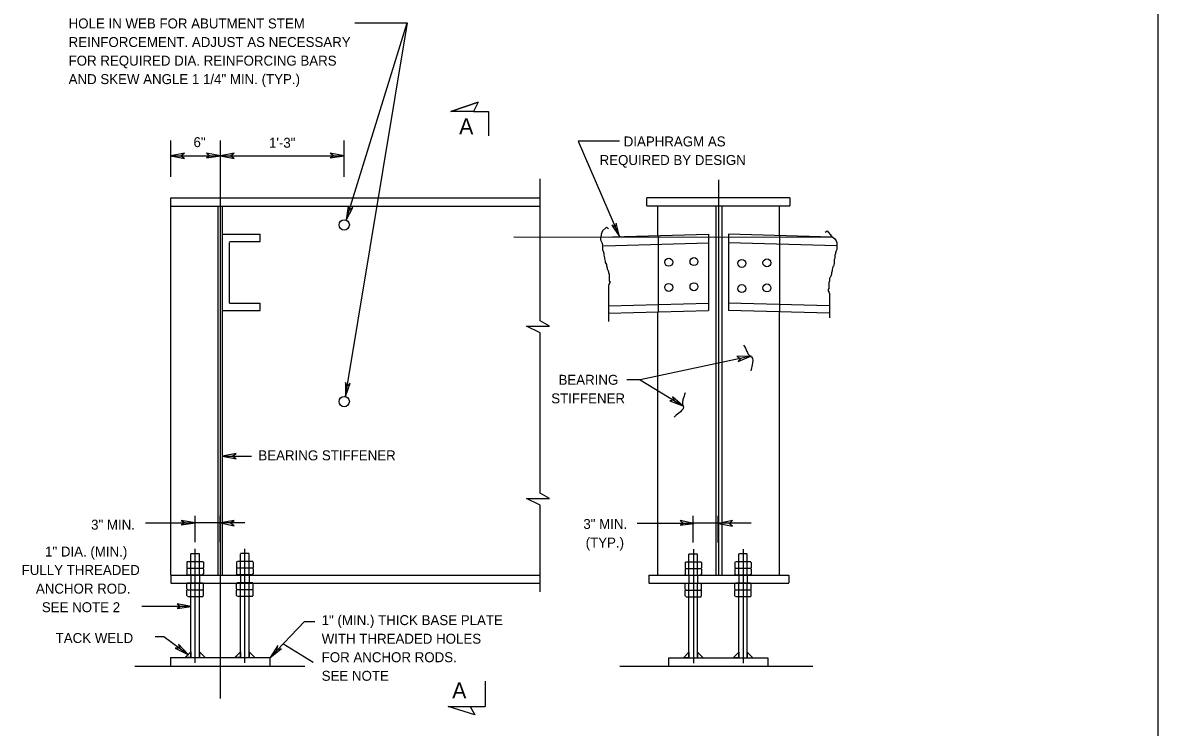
# Model space of a CAD drawing. Extents: x 499999.87 to 500002.82, y 499999.96 to 500001.79.
# Drawn here: x 500001.658 to 500002.783, y 500000.483 to 500001.181 of the extents above; entities that cross this region are included whole.
import ezdxf

# ---------------------------------------------------------------- set-up
doc = ezdxf.new("R2010")
doc.units = 0
for name, color, linetype in [('1', 7, 'Continuous'), ('2', 7, 'Continuous'), ('40', 7, 'Continuous'), ('51', 7, 'Continuous'), ('53', 7, 'Continuous'), ('54', 7, 'Continuous')]:
    doc.layers.add(name, color=color, linetype=linetype)

msp = doc.modelspace()

# ---------------------------------------------------------------- linework, layer by layer
at = {"layer": '1'}
for p, q in [((500002.7831, 500000), (500002.7831, 500001.75)), ((500002.7831, 500000), (500002.7831, 500001.75)), ((500001.856, 500000.9711), (500001.8934, 500000.9711)), ((500001.8632, 500000.9639), (500001.8934, 500000.9639)), ((500001.8632, 500000.9029), (500001.8632, 500000.9629)), ((500001.8934, 500000.9639), (500001.8934, 500000.9711)), ((500001.856, 500000.8957), (500001.8934, 500000.8957)), ((500001.8632, 500000.9029), (500001.8934, 500000.9029)), ((500001.8632, 500000.9029), (500001.8934, 500000.9029)), ((500001.8934, 500000.8957), (500001.8934, 500000.9029))]:
    msp.add_line(p, q, dxfattribs=at)
for points in [[(500001.8048, 500001.0489), (500001.8186, 500001.0463), (500001.8146, 500001.0489), (500001.8186, 500001.0515)], [(500001.854, 500001.0489), (500001.8402, 500001.0515), (500001.8435, 500001.0489), (500001.8402, 500001.0469)], [(500001.854, 500001.0489), (500001.8678, 500001.0463), (500001.8638, 500001.0489), (500001.8678, 500001.0515)], [(500001.9767, 500001.0489), (500001.9629, 500001.0515), (500001.9669, 500001.0489), (500001.9629, 500001.0469)], [(500001.9787, 500000.9852), (500001.9852, 500000.9977), (500001.982, 500000.9951), (500001.9806, 500000.999)], [(500002.2493, 500000.9688), (500002.2461, 500000.9823), (500002.2451, 500000.9783), (500002.2418, 500000.9803)], [(500002.3796, 500000.8504), (500002.3658, 500000.8501), (500002.3694, 500000.8481), (500002.3668, 500000.8451)], [(500001.978, 500000.8107), (500001.9826, 500000.8238), (500001.9793, 500000.8205), (500001.978, 500000.8245)], [(500002.312, 500000.8012), (500002.3018, 500000.8104), (500002.3031, 500000.8068), (500002.2992, 500000.8064)], [(500001.856, 500000.7516), (500001.8698, 500000.749), (500001.8658, 500000.7516), (500001.8698, 500000.7543)], [(500001.8291, 500000.6854), (500001.8153, 500000.688), (500001.8192, 500000.6854), (500001.8153, 500000.6834)], [(500001.854, 500000.6854), (500001.8678, 500000.6827), (500001.8638, 500000.6854), (500001.8678, 500000.688)], [(500002.3232, 500000.685), (500002.3094, 500000.6877), (500002.3127, 500000.685), (500002.3094, 500000.6831)], [(500002.3474, 500000.685), (500002.3612, 500000.6824), (500002.3579, 500000.685), (500002.3612, 500000.6877)], [(500001.8251, 500000.6027), (500001.8114, 500000.6053), (500001.8146, 500000.6027), (500001.8114, 500000.6007)], [(500001.8225, 500000.5548), (500001.8127, 500000.5653), (500001.814, 500000.5614), (500001.8094, 500000.5614)], [(500001.9032, 500000.5522), (500001.9144, 500000.5607), (500001.9098, 500000.5594), (500001.9111, 500000.564)]]:
    msp.add_lwpolyline(points, close=True, dxfattribs=at)
at = {"layer": '2'}
msp.add_line((500002.1448, 500000.9685), (500002.46, 500000.9682), dxfattribs=at)
for centre in [(500001.9767, 500000.9804), (500001.9767, 500000.8055)]:
    msp.add_circle(centre, 0.00513, dxfattribs=at)
at = {"layer": '40'}
for p, q in [((500002.039, 500001.1805), (500001.9778, 500000.8105)), ((500001.9785, 500000.9852), (500002.039, 500001.1805)), ((500001.9873, 500001.1805), (500002.039, 500001.1805)), ((500001.8048, 500001.0279), (500001.8048, 500001.064)), ((500001.854, 500000.6342), (500001.854, 500001.064)), ((500001.9767, 500001.0279), (500001.9767, 500001.064)), ((500001.8048, 500001.0489), (500001.854, 500001.0489)), ((500001.854, 500001.0489), (500001.9767, 500001.0489)), ((500002.1709, 500000.8855), (500002.1709, 500001.0259)), ((500002.3474, 500001.0249), (500002.3474, 500000.6339)), ((500001.8048, 500000.6342), (500001.8048, 500001.0072)), ((500001.8048, 500001.0072), (500002.1709, 500001.0072)), ((500002.2766, 500000.9993), (500002.2766, 500001.0072)), ((500002.4183, 500001.0072), (500002.2766, 500001.0072)), ((500002.4183, 500001.0072), (500002.4183, 500000.9993)), ((500001.8048, 500000.999), (500002.1709, 500000.999)), ((500001.852, 500000.6342), (500001.852, 500000.999)), ((500001.856, 500000.6342), (500001.856, 500000.999)), ((500002.4183, 500000.999), (500002.2766, 500000.999)), ((500002.2871, 500000.9991), (500002.2871, 500000.9698)), ((500002.3448, 500000.999), (500002.3448, 500000.6339)), ((500002.3507, 500000.999), (500002.3507, 500000.6339)), ((500002.4075, 500000.9991), (500002.4075, 500000.9698)), ((500002.2306, 500000.9682), (500002.3376, 500000.9711)), ((500002.2339, 500000.9596), (500002.3376, 500000.9626)), ((500002.2877, 500000.9698), (500002.2877, 500000.8944)), ((500002.3376, 500000.9711), (500002.3376, 500000.8957)), ((500002.3573, 500000.9711), (500002.3573, 500000.8957)), ((500002.46, 500000.9682), (500002.3573, 500000.9711)), ((500002.4646, 500000.9596), (500002.3573, 500000.9626)), ((500002.4078, 500000.9698), (500002.4078, 500000.8944)), ((500002.2385, 500000.9003), (500002.3376, 500000.9029)), ((500002.2385, 500000.893), (500002.3376, 500000.8957)), ((500002.2871, 500000.8943), (500002.2871, 500000.6339)), ((500002.4573, 500000.9003), (500002.3573, 500000.9029)), ((500002.4573, 500000.893), (500002.3573, 500000.8957)), ((500002.4075, 500000.8943), (500002.4075, 500000.6339)), ((500002.1709, 500000.7149), (500002.1709, 500000.8737)), ((500001.856, 500000.7516), (500001.8848, 500000.7516)), ((500002.1709, 500000.6171), (500002.1709, 500000.7031)), ((500001.8291, 500000.6663), (500001.8291, 500000.6926)), ((500001.8537, 500000.6663), (500001.8537, 500000.6926)), ((500002.3225, 500000.666), (500002.3225, 500000.6923)), ((500002.3471, 500000.666), (500002.3471, 500000.6923)), ((500001.8291, 500000.6853), (500001.7799, 500000.6853)), ((500001.8537, 500000.6854), (500001.8291, 500000.6854)), ((500001.8783, 500000.6854), (500001.8537, 500000.6854)), ((500002.3225, 500000.685), (500002.2669, 500000.685)), ((500002.3471, 500000.6851), (500002.3225, 500000.6851)), ((500002.3798, 500000.6851), (500002.3471, 500000.6851)), ((500001.8291, 500000.5469), (500001.8291, 500000.6598)), ((500001.8783, 500000.5469), (500001.8783, 500000.6598)), ((500002.3232, 500000.5466), (500002.3232, 500000.6594)), ((500002.3724, 500000.5466), (500002.3724, 500000.6594)), ((500001.8209, 500000.6467), (500001.8215, 500000.6474)), ((500001.8219, 500000.6473), (500001.8369, 500000.6473)), ((500001.8248, 500000.6552), (500001.8334, 500000.6552)), ((500001.8248, 500000.6342), (500001.8248, 500000.6549)), ((500001.8334, 500000.6342), (500001.8334, 500000.6549)), ((500001.8373, 500000.6467), (500001.8366, 500000.6474)), ((500001.8701, 500000.6467), (500001.8708, 500000.6474)), ((500001.8862, 500000.6473), (500001.8711, 500000.6473)), ((500001.8826, 500000.6552), (500001.874, 500000.6552)), ((500001.874, 500000.6342), (500001.874, 500000.6549)), ((500001.8826, 500000.6342), (500001.8826, 500000.6549)), ((500001.8865, 500000.6467), (500001.8858, 500000.6474)), ((500002.3143, 500000.6464), (500002.315, 500000.647)), ((500002.3153, 500000.647), (500002.3304, 500000.647)), ((500002.3182, 500000.6549), (500002.3268, 500000.6549)), ((500002.3182, 500000.6339), (500002.3182, 500000.6546)), ((500002.3268, 500000.6339), (500002.3268, 500000.6546)), ((500002.3307, 500000.6464), (500002.3301, 500000.647)), ((500002.3635, 500000.6464), (500002.3642, 500000.647)), ((500002.3796, 500000.647), (500002.3645, 500000.647)), ((500002.376, 500000.6549), (500002.3675, 500000.6549)), ((500002.3675, 500000.6339), (500002.3675, 500000.6546)), ((500002.376, 500000.6339), (500002.376, 500000.6546)), ((500002.3799, 500000.6464), (500002.3793, 500000.647)), ((500001.8209, 500000.6467), (500001.8209, 500000.6414)), ((500001.8209, 500000.6414), (500001.8215, 500000.6408)), ((500001.8209, 500000.6401), (500001.8215, 500000.6408)), ((500001.8209, 500000.6401), (500001.8209, 500000.6349)), ((500001.8219, 500000.6407), (500001.8369, 500000.6407)), ((500001.8366, 500000.6408), (500001.8373, 500000.6414)), ((500001.8373, 500000.6401), (500001.8366, 500000.6408)), ((500001.8373, 500000.6467), (500001.8373, 500000.6414)), ((500001.8373, 500000.6401), (500001.8373, 500000.6349)), ((500001.8701, 500000.6467), (500001.8701, 500000.6414)), ((500001.8708, 500000.6408), (500001.8701, 500000.6414)), ((500001.8701, 500000.6401), (500001.8708, 500000.6408)), ((500001.8701, 500000.6401), (500001.8701, 500000.6349)), ((500001.8862, 500000.6407), (500001.8711, 500000.6407)), ((500001.8865, 500000.6414), (500001.8858, 500000.6408)), ((500001.8865, 500000.6401), (500001.8858, 500000.6408)), ((500001.8865, 500000.6467), (500001.8865, 500000.6414)), ((500001.8865, 500000.6401), (500001.8865, 500000.6349)), ((500002.3143, 500000.6464), (500002.3143, 500000.6411)), ((500002.3143, 500000.6411), (500002.315, 500000.6405)), ((500002.3143, 500000.6398), (500002.315, 500000.6405)), ((500002.3143, 500000.6398), (500002.3143, 500000.6346)), ((500002.3153, 500000.6404), (500002.3304, 500000.6404)), ((500002.3301, 500000.6405), (500002.3307, 500000.6411)), ((500002.3307, 500000.6398), (500002.3301, 500000.6405)), ((500002.3307, 500000.6464), (500002.3307, 500000.6411)), ((500002.3307, 500000.6398), (500002.3307, 500000.6346)), ((500002.3635, 500000.6464), (500002.3635, 500000.6411)), ((500002.3642, 500000.6405), (500002.3635, 500000.6411)), ((500002.3635, 500000.6398), (500002.3642, 500000.6405)), ((500002.3635, 500000.6398), (500002.3635, 500000.6346)), ((500002.3796, 500000.6404), (500002.3645, 500000.6404)), ((500002.3799, 500000.6411), (500002.3793, 500000.6405)), ((500002.3799, 500000.6398), (500002.3793, 500000.6405)), ((500002.3799, 500000.6464), (500002.3799, 500000.6411)), ((500002.3799, 500000.6398), (500002.3799, 500000.6346)), ((500001.8048, 500000.6342), (500001.8048, 500000.6263)), ((500001.8048, 500000.6339), (500002.1709, 500000.6339)), ((500001.8048, 500000.6257), (500002.1709, 500000.6257)), ((500001.8215, 500000.6342), (500001.8209, 500000.6349)), ((500001.8215, 500000.626), (500001.8209, 500000.6254)), ((500001.8209, 500000.6201), (500001.8209, 500000.6254)), ((500001.8215, 500000.6342), (500001.8366, 500000.6342)), ((500001.8215, 500000.626), (500001.8366, 500000.626)), ((500001.8248, 500000.6342), (500001.8248, 500000.6264)), ((500001.8248, 500000.5522), (500001.8248, 500000.6264)), ((500001.8334, 500000.6342), (500001.8334, 500000.6264)), ((500001.8334, 500000.5522), (500001.8334, 500000.6264)), ((500001.8366, 500000.6342), (500001.8373, 500000.6349)), ((500001.8366, 500000.626), (500001.8373, 500000.6254)), ((500001.8373, 500000.6201), (500001.8373, 500000.6254)), ((500001.854, 500000.5115), (500001.854, 500000.6342)), ((500001.8708, 500000.6342), (500001.8701, 500000.6349)), ((500001.8708, 500000.626), (500001.8701, 500000.6254)), ((500001.8701, 500000.6201), (500001.8701, 500000.6254)), ((500001.8858, 500000.6342), (500001.8708, 500000.6342)), ((500001.8858, 500000.626), (500001.8708, 500000.626)), ((500001.874, 500000.6342), (500001.874, 500000.6264)), ((500001.874, 500000.5522), (500001.874, 500000.6264)), ((500001.8826, 500000.6342), (500001.8826, 500000.6264)), ((500001.8826, 500000.5522), (500001.8826, 500000.6264)), ((500001.8858, 500000.6342), (500001.8865, 500000.6349)), ((500001.8858, 500000.626), (500001.8865, 500000.6254)), ((500001.8865, 500000.6201), (500001.8865, 500000.6254)), ((500002.2785, 500000.6339), (500002.2785, 500000.626)), ((500002.2785, 500000.6339), (500002.417, 500000.6339)), ((500002.2785, 500000.6257), (500002.417, 500000.6257)), ((500002.315, 500000.6339), (500002.3143, 500000.6346)), ((500002.315, 500000.6257), (500002.3143, 500000.625)), ((500002.3143, 500000.6198), (500002.3143, 500000.625)), ((500002.315, 500000.6339), (500002.3301, 500000.6339)), ((500002.315, 500000.6257), (500002.3301, 500000.6257)), ((500002.3182, 500000.6339), (500002.3182, 500000.626)), ((500002.3182, 500000.5519), (500002.3182, 500000.626)), ((500002.3268, 500000.6339), (500002.3268, 500000.626)), ((500002.3268, 500000.5519), (500002.3268, 500000.626)), ((500002.3301, 500000.6339), (500002.3307, 500000.6346)), ((500002.3301, 500000.6257), (500002.3307, 500000.625)), ((500002.3307, 500000.6198), (500002.3307, 500000.625)), ((500002.3642, 500000.6339), (500002.3635, 500000.6346)), ((500002.3642, 500000.6257), (500002.3635, 500000.625)), ((500002.3635, 500000.6198), (500002.3635, 500000.625)), ((500002.3793, 500000.6339), (500002.3642, 500000.6339)), ((500002.3793, 500000.6257), (500002.3642, 500000.6257)), ((500002.3675, 500000.6339), (500002.3675, 500000.626)), ((500002.3675, 500000.5519), (500002.3675, 500000.626)), ((500002.376, 500000.6339), (500002.376, 500000.626)), ((500002.376, 500000.5519), (500002.376, 500000.626)), ((500002.3793, 500000.6339), (500002.3799, 500000.6346)), ((500002.3793, 500000.6257), (500002.3799, 500000.625)), ((500002.3799, 500000.6198), (500002.3799, 500000.625)), ((500002.417, 500000.6339), (500002.417, 500000.626)), ((500001.8209, 500000.6201), (500001.8215, 500000.6195)), ((500001.8209, 500000.6188), (500001.8215, 500000.6195)), ((500001.8209, 500000.6136), (500001.8209, 500000.6188)), ((500001.8209, 500000.6136), (500001.8215, 500000.6129)), ((500001.8219, 500000.6191), (500001.8369, 500000.6191)), ((500001.8373, 500000.6201), (500001.8366, 500000.6195)), ((500001.8366, 500000.6195), (500001.8373, 500000.6188)), ((500001.8373, 500000.6136), (500001.8366, 500000.6129)), ((500001.8373, 500000.6136), (500001.8373, 500000.6188)), ((500001.8701, 500000.6201), (500001.8708, 500000.6195)), ((500001.8708, 500000.6195), (500001.8701, 500000.6188)), ((500001.8701, 500000.6136), (500001.8701, 500000.6188)), ((500001.8701, 500000.6136), (500001.8708, 500000.6129)), ((500001.8862, 500000.6191), (500001.8711, 500000.6191)), ((500001.8865, 500000.6201), (500001.8858, 500000.6195)), ((500001.8865, 500000.6188), (500001.8858, 500000.6195)), ((500001.8865, 500000.6136), (500001.8858, 500000.6129)), ((500001.8865, 500000.6136), (500001.8865, 500000.6188)), ((500002.3143, 500000.6198), (500002.315, 500000.6191)), ((500002.3143, 500000.6185), (500002.315, 500000.6191)), ((500002.3143, 500000.6132), (500002.3143, 500000.6185)), ((500002.3143, 500000.6132), (500002.315, 500000.6126)), ((500002.3153, 500000.6188), (500002.3304, 500000.6188)), ((500002.3307, 500000.6198), (500002.3301, 500000.6191)), ((500002.3301, 500000.6191), (500002.3307, 500000.6185)), ((500002.3307, 500000.6132), (500002.3301, 500000.6126)), ((500002.3307, 500000.6132), (500002.3307, 500000.6185)), ((500002.3635, 500000.6198), (500002.3642, 500000.6191)), ((500002.3642, 500000.6191), (500002.3635, 500000.6185)), ((500002.3635, 500000.6132), (500002.3635, 500000.6185)), ((500002.3635, 500000.6132), (500002.3642, 500000.6126)), ((500002.3796, 500000.6188), (500002.3645, 500000.6188)), ((500002.3799, 500000.6198), (500002.3793, 500000.6191)), ((500002.3799, 500000.6185), (500002.3793, 500000.6191)), ((500002.3799, 500000.6132), (500002.3793, 500000.6126)), ((500002.3799, 500000.6132), (500002.3799, 500000.6185)), ((500001.8248, 500000.6026), (500001.7763, 500000.6026)), ((500001.8219, 500000.6125), (500001.8369, 500000.6125)), ((500001.8862, 500000.6125), (500001.8711, 500000.6125)), ((500002.3153, 500000.6122), (500002.3304, 500000.6122)), ((500002.3796, 500000.6122), (500002.3645, 500000.6122)), ((500001.9032, 500000.5522), (500001.9373, 500000.5879)), ((500001.9374, 500000.5879), (500001.9476, 500000.5879)), ((500001.7979, 500000.5727), (500001.7895, 500000.5727)), ((500001.822, 500000.555), (500001.7979, 500000.5727)), ((500001.916, 500000.566), (500001.9459, 500000.5476)), ((500001.8045, 500000.5522), (500001.8045, 500000.544)), ((500001.8045, 500000.5522), (500001.8537, 500000.5522)), ((500001.8537, 500000.5522), (500001.9029, 500000.5522)), ((500001.9029, 500000.5522), (500001.9029, 500000.5437)), ((500002.2979, 500000.5519), (500002.2979, 500000.5437)), ((500002.2979, 500000.5519), (500002.3471, 500000.5519)), ((500002.3471, 500000.5519), (500002.3963, 500000.5519)), ((500002.3963, 500000.5519), (500002.3963, 500000.5437)), ((500001.7694, 500000.5437), (500001.9378, 500000.5437)), ((500001.8048, 500000.5436), (500001.9032, 500000.5436)), ((500002.2499, 500000.5437), (500002.4409, 500000.5437)), ((500002.2982, 500000.5436), (500002.3967, 500000.5436))]:
    msp.add_line(p, q, dxfattribs=at)
for points in [[(500002.2385, 500000.9767), (500002.2365, 500000.978), (500002.2359, 500000.9774), (500002.2326, 500000.9747), (500002.232, 500000.9728), (500002.2313, 500000.9708), (500002.2313, 500000.9695), (500002.2306, 500000.9682), (500002.2306, 500000.9669), (500002.2306, 500000.9656), (500002.2313, 500000.9642), (500002.232, 500000.9629), (500002.2326, 500000.961), (500002.2326, 500000.9596), (500002.2326, 500000.959), (500002.2326, 500000.957), (500002.2326, 500000.9557), (500002.2333, 500000.9544), (500002.2339, 500000.9524), (500002.2339, 500000.9505), (500002.2346, 500000.9478), (500002.2346, 500000.9472), (500002.2352, 500000.9446), (500002.2352, 500000.9432), (500002.2365, 500000.9413), (500002.2365, 500000.94), (500002.2372, 500000.938), (500002.2372, 500000.9367), (500002.2379, 500000.936), (500002.2385, 500000.9341), (500002.2385, 500000.9327), (500002.2392, 500000.9321), (500002.2392, 500000.9301), (500002.2392, 500000.9288), (500002.2392, 500000.9268), (500002.2392, 500000.9262), (500002.2392, 500000.9249), (500002.2398, 500000.9249), (500002.2398, 500000.9242), (500002.2398, 500000.9236), (500002.2398, 500000.9229), (500002.2392, 500000.9229), (500002.2392, 500000.9222), (500002.2392, 500000.9216), (500002.2385, 500000.9209), (500002.2385, 500000.9209), (500002.2385, 500000.9203), (500002.2385, 500000.9183), (500002.2385, 500000.9183), (500002.2385, 500000.8848)], [(500002.4531, 500000.9731), (500002.4551, 500000.9744), (500002.4593, 500000.9692), (500002.4626, 500000.9665), (500002.4639, 500000.9646), (500002.4646, 500000.9626), (500002.4646, 500000.9613), (500002.4646, 500000.96), (500002.4646, 500000.9587), (500002.4646, 500000.9573), (500002.4646, 500000.956), (500002.4639, 500000.9547), (500002.4633, 500000.9528), (500002.4633, 500000.9514), (500002.4626, 500000.9508), (500002.4626, 500000.9488), (500002.4626, 500000.9475), (500002.4619, 500000.9462), (500002.4619, 500000.9442), (500002.4619, 500000.9423), (500002.4613, 500000.9396), (500002.4606, 500000.939), (500002.46, 500000.9364), (500002.46, 500000.935), (500002.4593, 500000.9331), (500002.4593, 500000.9318), (500002.4587, 500000.9298), (500002.458, 500000.9285), (500002.4573, 500000.9278), (500002.4573, 500000.9259), (500002.4573, 500000.9245), (500002.4567, 500000.9239), (500002.4567, 500000.9219), (500002.4567, 500000.9206), (500002.4567, 500000.9186), (500002.4567, 500000.918), (500002.4567, 500000.9167), (500002.456, 500000.9167), (500002.456, 500000.916), (500002.456, 500000.9154), (500002.456, 500000.9147), (500002.4567, 500000.9147), (500002.4567, 500000.914), (500002.4567, 500000.9134), (500002.4573, 500000.9127), (500002.4573, 500000.9127), (500002.4573, 500000.9121), (500002.4573, 500000.9101), (500002.4573, 500000.9101), (500002.4573, 500000.8885)], [(500002.1709, 500000.8737), (500002.1572, 500000.8802), (500002.1801, 500000.8802), (500002.1709, 500000.8855)], [(500002.1709, 500000.7031), (500002.1572, 500000.7096), (500002.1801, 500000.7096), (500002.1709, 500000.7149)]]:
    msp.add_lwpolyline(points, dxfattribs=at)
for points in [[(500001.8248, 500000.5522), (500001.8193, 500000.5522), (500001.8248, 500000.5578)], [(500001.8334, 500000.5522), (500001.8389, 500000.5522), (500001.8334, 500000.5578)], [(500001.874, 500000.5522), (500001.8685, 500000.5522), (500001.874, 500000.5578)], [(500001.8826, 500000.5522), (500001.8881, 500000.5522), (500001.8826, 500000.5578)], [(500002.3182, 500000.5519), (500002.3127, 500000.5519), (500002.3182, 500000.5575)], [(500002.3268, 500000.5519), (500002.3323, 500000.5519), (500002.3268, 500000.5575)], [(500002.3675, 500000.5519), (500002.3619, 500000.5519), (500002.3675, 500000.5575)], [(500002.376, 500000.5519), (500002.3816, 500000.5519), (500002.376, 500000.5575)]]:
    msp.add_lwpolyline(points, close=True, dxfattribs=at)
for centre in [(500002.2982, 500000.9435), (500002.3232, 500000.9441), (500002.3706, 500000.9423), (500002.3955, 500000.9429), (500002.2982, 500000.9186), (500002.3232, 500000.9192), (500002.3706, 500000.9174), (500002.3955, 500000.918)]:
    msp.add_circle(centre, 0.00394, dxfattribs=at)
at = {"layer": '51'}
for p, q in [((500002.2494, 500001.0634), (500002.2084, 500001.0634)), ((500002.2084, 500001.0634), (500002.2493, 500000.9687)), ((500002.3797, 500000.8504), (500002.27, 500000.827)), ((500002.27, 500000.827), (500002.2566, 500000.827)), ((500002.27, 500000.827), (500002.3121, 500000.8013))]:
    msp.add_line(p, q, dxfattribs=at)
for points in [[(500002.3724, 500000.8615), (500002.3757, 500000.855), (500002.3776, 500000.8517), (500002.3802, 500000.8497), (500002.3809, 500000.8419), (500002.3796, 500000.836)], [(500002.3143, 500000.8143), (500002.3123, 500000.8074), (500002.3117, 500000.8038), (500002.3127, 500000.8002), (500002.3081, 500000.794), (500002.3035, 500000.79)]]:
    msp.add_spline(points, degree=3, dxfattribs=at)
at = {"layer": '53'}
for p, q in [((500002.0823, 500001.0928), (500002.1093, 500001.102)), ((500002.1093, 500001.102), (500002.0823, 500001.0928)), ((500002.0823, 500001.0928), (500002.1093, 500001.102)), ((500002.1093, 500001.102), (500002.1047, 500001.0928)), ((500002.1047, 500001.0928), (500002.0823, 500001.0928)), ((500002.1047, 500001.0928), (500002.1198, 500001.0928)), ((500002.1198, 500001.0928), (500002.1198, 500001.0686)), ((500002.1165, 500000.5289), (500002.1165, 500000.5039)), ((500002.0797, 500000.5039), (500002.1014, 500000.5039)), ((500002.106, 500000.4954), (500002.0797, 500000.5039)), ((500002.0797, 500000.5039), (500002.1014, 500000.5039)), ((500002.106, 500000.4954), (500002.0797, 500000.5039)), ((500002.1014, 500000.5039), (500002.106, 500000.4954)), ((500002.1014, 500000.5039), (500002.106, 500000.4954)), ((500002.1014, 500000.5039), (500002.1165, 500000.5039))]:
    msp.add_line(p, q, dxfattribs=at)

# ---------------------------------------------------------------- texts
for s, height, p in [('HOLE IN WEB FOR ABUTMENT STEM', 0.009843, (500001.7037, 500001.1749)), ('REINFORCEMENT. ADJUST AS NECESSARY', 0.009843, (500001.7037, 500001.1565)), ('FOR REQUIRED DIA. REINFORCING BARS', 0.009843, (500001.7037, 500001.1381)), ('AND SKEW ANGLE 1 1/4" MIN. (TYP.)', 0.009843, (500001.7037, 500001.1198)), ('6"', 0.00984, (500001.8274, 500001.0574)), ('1\'-3"', 0.00984, (500001.9022, 500001.0568)), ('DIAPHRAGM AS', 0.009843, (500002.2536, 500001.0581)), ('REQUIRED BY DESIGN', 0.009843, (500002.2297, 500001.0397)), ('BEARING', 0.00984, (500002.189, 500000.8222)), ('STIFFENER', 0.00984, (500002.1818, 500000.8038)), ('BEARING STIFFENER', 0.009843, (500001.8917, 500000.7474)), ('3" MIN.', 0.00984, (500001.726, 500000.6788)), ('3" MIN.', 0.00984, (500002.2136, 500000.6795)), ('(TYP.)', 0.00984, (500002.2159, 500000.6611)), ('1" DIA. (MIN.)', 0.009843, (500001.6804, 500000.6522)), ('FULLY THREADED', 0.009843, (500001.6572, 500000.6339)), ('ANCHOR ROD.', 0.009843, (500001.6713, 500000.6155)), ('SEE NOTE 2', 0.00984, (500001.6772, 500000.5971)), ('1" (MIN.) THICK BASE PLATE', 0.009843, (500001.9544, 500000.5843)), ('TACK WELD', 0.00984, (500001.6909, 500000.5666)), ('WITH THREADED HOLES', 0.009843, (500001.9544, 500000.5659)), ('FOR ANCHOR RODS.', 0.009843, (500001.9544, 500000.5476)), ('SEE NOTE', 0.00984, (500001.9544, 500000.5292))]:
    msp.add_text(s, height=height, dxfattribs=at).set_placement(p)
at = {"layer": '54'}
for p in [(500002.0906, 500001.0702), (500002.0837, 500000.5118)]:
    msp.add_text('A', height=0.0157, dxfattribs=at).set_placement(p)

doc.saveas('drawing.dxf')
